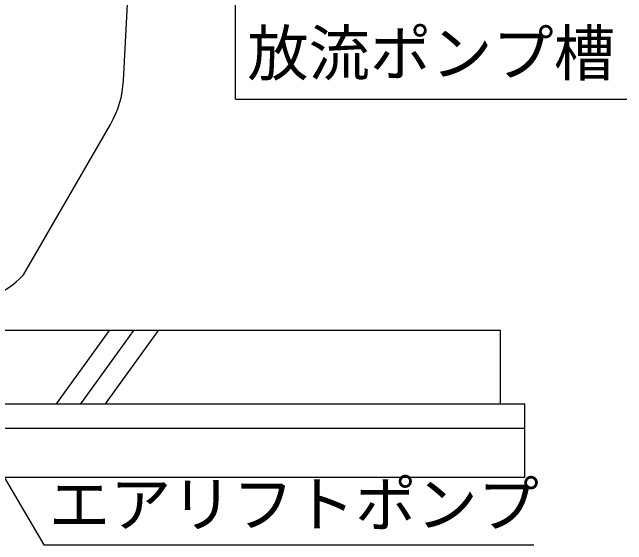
# Model space of a CAD drawing. Units: millimetres, scale not verified. Extents: x -14850 to 14850, y -10500 to 10500.
# Drawn here: x -7060 to -5805, y -6267 to -5179 of the extents above; entities that cross this region are included whole.
import ezdxf
from ezdxf.enums import TextEntityAlignment as Align

# ---------------------------------------------------------------- set-up
doc = ezdxf.new("R2010")
doc.units = ezdxf.units.MM
doc.header["$LTSCALE"] = 50
doc.layers.add('0-0_機器', color=3, linetype='Continuous', lineweight=25)
doc.layers.add('0-1_空気管', color=3, linetype='Continuous', lineweight=25)
doc.styles.add('ＭＳ ゴシック', font='')
doc.styles.get('ＭＳ ゴシック').set_extended_font_data('MS Gothic')

msp = doc.modelspace()

# ---------------------------------------------------------------- linework, layer by layer
at = {"layer": '0-0_機器'}
for p, q in [((-6604.1, -5356.2), (-5804.82, -5356.2)), ((-6062.75, -5979.42), (-6012.75, -5979.42))]:
    msp.add_line(p, q, dxfattribs=at)
at = {"layer": '0-0_機器', "color": 2}
for p, q in [((-6862.13, -5829.42), (-6970.38, -5979.42)), ((-6920.38, -5979.42), (-6812.13, -5829.42)), ((-6762.13, -5829.42), (-6870.38, -5979.42)), ((-10232.75, -5979.42), (-6012.75, -5979.42)), ((-6012.75, -6129.42), (-6012.75, -5979.42)), ((-6012.75, -6029.42), (-10232.75, -6029.42)), ((-10232.75, -6129.42), (-6012.75, -6129.42))]:
    msp.add_line(p, q, dxfattribs=at)
at = {"layer": '0-0_機器'}
msp.add_lwpolyline([(-6604.1, -5356.2), (-6604.1, -4472.66), (-6642.92, -4617.54)], dxfattribs=at)
at = {"layer": '0-0_機器', "color": 2}
msp.add_lwpolyline([(-6062.75, -5979.42), (-6062.75, -5829.42), (-10182.75, -5829.42)], dxfattribs=at)
at = {"layer": '0-1_空気管'}
for p, q in [((-6833.14, -5318.47), (-6812.75, -4929.42)), ((-7037.35, -5715.77), (-6859.66, -5408)), ((-7336.25, -5690.42), (-6995.56, -6267.24)), ((-6995.56, -6267.24), (-5994.26, -6267.24))]:
    msp.add_line(p, q, dxfattribs=at)
for centre, radius, start, end in [((-7032.87, -5308), 200, 330, 357), ((-7186.68, -5572.42), 207, 270, 316.17125)]:
    msp.add_arc(centre, radius, start, end, dxfattribs=at)

# ---------------------------------------------------------------- texts
at = {"layer": '0-0_機器', "color": 4, "style": 'ＭＳ ゴシック'}
msp.add_text('放流ポンプ槽', height=91.79, dxfattribs=at).set_placement((-6579.97, -5335.77), align=Align.BOTTOM_LEFT)
at = {"layer": '0-1_空気管', "color": 4, "style": 'ＭＳ ゴシック'}
msp.add_text('エアリフトポンプ', height=91.79, dxfattribs=at).set_placement((-6985.83, -6257.75), align=Align.BOTTOM_LEFT)

doc.saveas('drawing.dxf')
